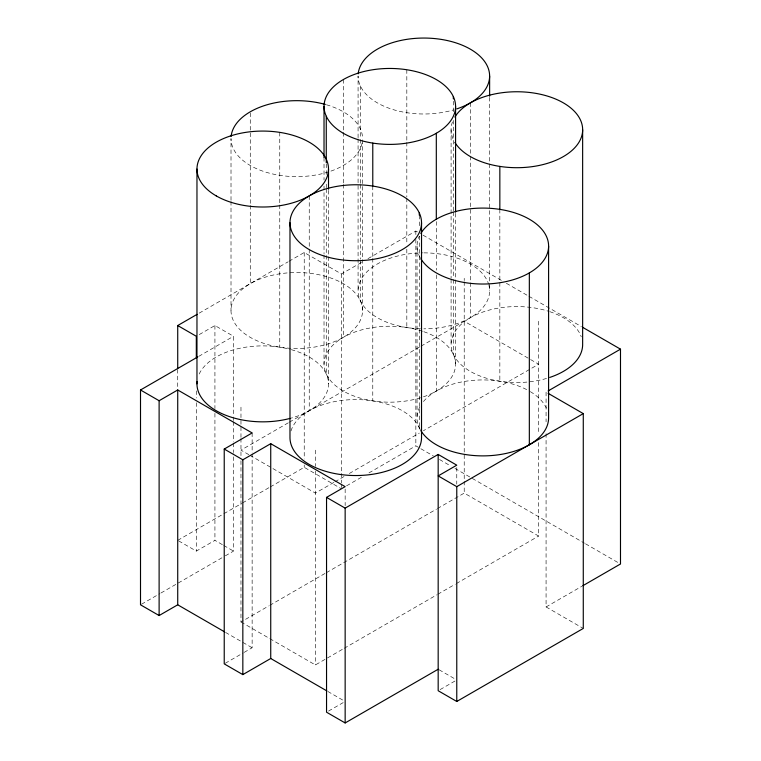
<?xml version="1.0" encoding="UTF-8"?>
<svg xmlns="http://www.w3.org/2000/svg" width="761" height="761" viewBox="0 0 761 761"><rect width="100%" height="100%" fill="white"/><g stroke="black" fill="none" stroke-linecap="round" stroke-linejoin="round"><path stroke-width="0.57" stroke-dasharray="3.81 2.85" d="M199.182 313.151L287.934 261.908M288.952 261.318L304.229 252.5L341.432 273.979L362.835 261.622M199.258 334.583L214.925 325.537L233.532 336.276L233.532 415.801M198.773 356.348L233.532 336.276M367.934 258.683L415.848 231.021L417.903 232.21M288.295 422.812L240.971 450.132L249.123 454.84M289.323 422.212L419.977 346.778M421.004 346.188L464.22 321.237L538.636 364.205L423.411 430.726M177.722 540.358L241.484 503.544M242.512 502.945L269.251 487.506M270.288 486.916L304.229 467.321L341.432 488.8M178.702 540.919L196.319 551.097L214.925 540.358L222.764 544.876M333.908 482.407L315.387 493.09L250.15 455.43M334.935 481.808L344.191 476.462M349.337 473.494L419.292 433.104M141.536 604.215L159.934 593.59M160.952 593L224.333 556.405M225.351 555.815L233.532 551.097L233.532 453.775M346.531 485.86L362.835 476.443M368.952 472.914L415.848 445.841L433.332 455.934M240.971 460.795L240.971 621.984L268.747 605.946M269.775 605.356L325.327 573.28M326.364 572.691L436.443 509.138M437.47 508.538L464.22 493.099L538.636 536.058L538.636 441.247M225.227 663.297L243.168 652.948M244.157 652.367L252.138 647.763L252.138 454.307M240.971 621.984L315.387 664.952L343.163 648.914M344.191 648.315L436.785 594.864M437.813 594.265L455.297 584.172M456.334 583.573L538.636 536.058M328.505 711.078L343.192 702.603M546.075 433.665L546.075 606.945L581.756 586.351M440.134 689.599L455.801 680.553M423.049 235.178L502.231 280.895M506.341 283.263L527.934 295.734M528.962 296.324L581.414 326.602M439.497 459.492L450.807 466.027M454.926 468.395L584.496 543.202M585.523 543.801L620.491 563.987M546.075 606.945L583.278 628.434M223.734 545.447L233.532 551.097M439.154 669.813L455.801 679.421M225.532 632.41L241.817 641.808M242.835 642.398L252.138 647.763M327.82 691.464L343.116 700.291M546.075 392.134L546.075 421.803M538.636 321.237L538.636 434.131M499.844 209.37L499.844 381.232M489.627 97.389L489.627 290.845M470.355 102.878L470.355 155.101M470.355 156.281L470.355 317.698M464.22 278.279L464.22 280.6M464.22 281.76L464.22 480.058M464.22 481.247L464.22 493.099M456.771 467.539L456.771 484.158M455.573 213.337L455.573 278.669M455.573 279.858L455.573 364.205M453.337 101.242L453.337 111.686M453.337 210.768L453.337 119.819A65.779 37.974 0 0 0 453.337 139.558M453.337 211.958L453.337 278.421M453.337 279.601L453.337 354.379M451.092 129.731L451.092 278.088M451.092 279.268L451.092 344.543M436.31 221.575L436.31 270.165M436.31 274.902L436.31 391.059M419.292 215.239L419.292 228.015M419.292 236.138L419.292 427.739M417.047 246.05L417.047 417.913M415.848 231.021L415.848 234.578M415.848 239.325L415.848 445.841M406.821 69.746L406.821 141.185M406.821 142.374L406.821 196.975M406.821 198.155L406.821 244.443M406.821 249.189L406.821 327.525M372.776 186.065L372.776 257.275M372.776 258.464L372.776 400.885M362.559 139.834L362.559 258.35M362.559 259.539L362.559 310.498A65.779 37.974 0 0 1 263.896 343.392A65.779 37.974 0 0 1 263.896 277.613A65.779 37.974 0 0 1 362.559 310.498M360.314 85.85L360.314 138.302M360.314 139.482L360.314 183.334M360.314 184.523L360.314 259.187M360.314 260.376L360.314 300.671M358.079 137.741L358.079 76.024A65.779 37.974 0 0 0 453.508 109.917M358.079 138.93L358.079 290.845M345.152 489.019L345.152 505.637M343.297 79.572L343.297 131.358M343.297 132.538L343.297 183.277M343.297 184.457L343.297 337.351M341.432 273.979L341.432 472.181M341.432 473.371L341.432 482.864M341.432 484.053L341.432 487.611M328.514 190.402L328.514 255.686M328.514 256.866L328.514 383.858A65.779 37.974 0 0 1 291.292 418.074M326.269 163.957L326.269 175.829M326.269 184.133L326.269 187.701M326.269 188.89L326.269 374.031M324.024 157.498L324.024 180.072M324.024 186.017L324.024 253.727M324.024 254.916L324.024 364.205M315.387 450.132L315.387 466.388M315.387 471.03L315.387 664.952M309.242 195.891L309.242 248.115M309.242 249.304L309.242 410.712M304.229 252.5L304.229 459.007M304.229 464.942L304.229 467.321M279.763 132.366L279.763 203.767M279.763 204.956L279.763 347.178M252.138 432.942L252.138 453.118M250.274 112.98L250.274 204.243M250.274 205.422L250.274 283.644M240.971 407.164L240.971 425.751M240.971 426.911L240.971 437.356M240.971 438.517L240.971 456.058M233.532 416.98L233.532 420.548M233.532 421.727L233.532 441.903M233.532 443.092L233.532 452.586M231.011 200.276L231.011 138.645A65.779 37.974 0 0 0 328.609 171.881M231.011 201.465L231.011 310.498M214.925 325.537L214.925 408.619M214.925 413.366L214.925 540.358M196.319 390.869L196.319 397.993M196.319 402.74L196.319 551.097M177.722 369.446L177.722 389.622M420.262 429.632A65.779 37.974 0 0 1 420.262 406.184M423.458 401.551A65.779 37.974 0 0 1 529.333 391.059M530.322 391.639A65.779 37.974 0 0 1 546.35 408.077M423.82 331.701A65.779 37.974 0 0 1 422.688 397.09M420.548 397.775A65.779 37.974 0 0 1 324.043 363.501A65.779 37.974 0 0 1 422.688 331.32M290.978 430.964A65.779 37.974 0 0 1 354.797 399.592A65.779 37.974 0 0 1 420.167 429.879M546.531 378.445A65.779 37.974 0 0 1 451.102 343.839A65.779 37.974 0 0 1 548.691 311.316M549.756 311.658A65.779 37.974 0 0 1 581.28 336.857M488.923 285.337A65.779 37.974 0 0 1 423.848 328.819M420.424 328.771A65.779 37.974 0 0 1 358.089 290.179A65.779 37.974 0 0 1 422.716 252.871M423.848 252.871A65.779 37.974 0 0 1 488.619 284.243M291.292 349.651A65.779 37.974 0 0 1 328.514 383.858M199.201 374.031A65.779 37.974 0 0 1 290.169 349.347M420.262 257.779A65.779 37.974 0 0 1 419.292 236.224M362.112 143.049A65.779 37.974 0 0 1 329.675 171.529M326.44 104.752A65.779 37.974 0 0 1 362.559 138.645"/><path stroke-width="1.14" d="M177.722 368.267L177.722 325.537L197.137 314.331M224.524 631.82L177.722 604.805L159.116 615.544L140.509 604.805L140.509 389.984L197.755 356.938M140.509 389.984L159.116 400.724L177.722 389.984L252.138 432.942L224.229 449.057L224.229 663.877L242.835 674.617L270.735 658.503L326.802 690.874M224.229 449.057L242.835 459.796L270.735 443.682L345.152 486.65L326.545 497.39L326.545 712.21L345.152 722.95L438.174 669.242M326.545 497.39L345.152 508.129L438.174 454.431L456.771 465.171L438.174 475.91L456.771 486.65L583.278 413.613L583.278 628.434L456.771 701.471L438.174 690.731L438.174 454.431M548.11 390.954L620.491 349.166L620.491 563.987L582.774 585.761M582.441 327.201L620.491 349.166M548.082 393.294L583.278 413.613M177.722 325.537L196.319 336.276L196.319 357.641M582.641 129.731L582.641 344.543A65.779 37.974 0 0 1 549.756 377.437M548.595 246.05L548.595 417.913A65.779 37.974 0 0 1 493.956 455.335A65.779 37.974 0 0 1 420.814 430.574M529.333 272.904L529.333 444.757M499.844 166.412L499.844 209.37M489.627 76.024L489.627 96.2M456.771 486.65L456.771 701.471M455.573 106.426L455.573 212.148M453.337 96.59L453.337 98.911M436.31 133.27L436.31 219.197M421.527 222.745A65.779 37.974 0 0 1 322.864 255.629A65.779 37.974 0 0 1 322.864 189.86A65.779 37.974 0 0 1 421.527 222.745L421.527 437.565A65.779 37.974 0 0 1 355.758 475.539A65.779 37.974 0 0 1 289.979 437.565L289.979 222.745M419.292 212.918L419.292 215.239M372.776 143.106L372.776 186.065M345.152 508.129L345.152 722.95M328.514 169.047L328.514 189.223M326.269 116.252L326.269 162.778M324.024 106.426L324.024 157.498M270.735 443.682L270.735 658.503M242.835 459.796L242.835 674.617M196.966 169.047L196.966 383.858M177.722 389.984L177.722 604.805M159.116 400.724L159.116 615.544M290.169 418.379A65.779 37.974 0 0 1 197.07 381.661M420.814 233.389A65.779 37.974 0 0 1 521.941 215.525A65.779 37.974 0 0 1 521.941 276.585A65.779 37.974 0 0 1 420.814 258.721M231.116 136.447A65.779 37.974 0 0 1 325.337 104.438M358.184 73.827A65.779 37.974 0 0 1 458.369 43.7A65.779 37.974 0 0 1 456.733 108.909M454.859 117.061A65.779 37.974 0 0 1 555.987 99.196A65.779 37.974 0 0 1 555.987 160.257A65.779 37.974 0 0 1 454.859 142.393M216.229 195.891A65.779 37.974 0 0 0 326.269 178.873A65.779 37.974 0 0 0 245.708 132.366A65.779 37.974 0 0 0 216.229 195.891M343.297 133.27A65.779 37.974 0 0 0 453.337 116.252A65.779 37.974 0 0 0 372.776 69.746A65.779 37.974 0 0 0 343.297 133.27"/></g></svg>
